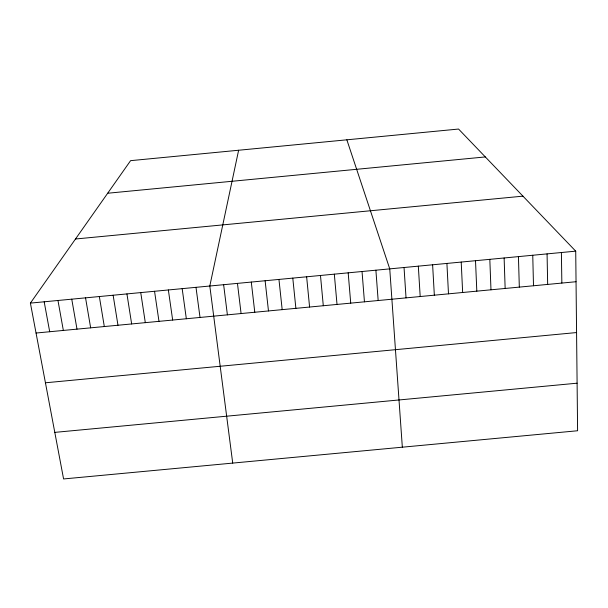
<?xml version="1.0" encoding="UTF-8"?>
<svg xmlns="http://www.w3.org/2000/svg" width="608" height="608" viewBox="0 0 608 608"><rect width="100%" height="100%" fill="white"/><g stroke="black" fill="none" stroke-linecap="round" stroke-linejoin="round"><path stroke-width="0.91" d="M238.625 150.244L209.806 286.018L232.72 463.091M30.4 303.111L130.591 160.656L458.561 129.048L575.723 251.157L577.6 430.753L63.582 478.952L30.4 303.111L575.723 251.157M107.677 193.238L485.313 156.932M75.483 239.005L522.948 196.156M36.047 333.032L576.042 281.724M45.433 382.789L576.574 332.553M54.796 432.379L577.098 383.192M346.849 139.817L389.751 268.873L402.336 447.192M44.179 301.796L49.696 331.732M57.965 300.481L63.346 330.44M71.752 299.166L76.996 329.141M85.546 297.852L90.653 327.841M99.34 296.537L104.318 326.542M113.134 295.222L117.975 325.25M126.935 293.907L131.647 323.95M140.744 292.592L145.312 322.65M154.546 291.278L158.984 321.351M168.355 289.963L172.664 320.051M182.172 288.648L186.337 318.752M195.989 287.333L200.024 317.452M223.63 284.696L227.392 314.853M237.454 283.381L241.087 313.553M251.286 282.066L254.782 312.254M265.118 280.744L268.478 310.946M278.95 279.429L282.18 309.647M292.79 278.114L295.883 308.347M306.637 276.792L309.586 307.04M320.477 275.47L323.296 305.74M334.324 274.155L337.014 304.441M348.179 272.832L350.725 303.134M362.034 271.518L364.45 301.834M375.888 270.195L378.168 300.527M404.039 267.512L406.038 297.882M418.327 266.152L420.189 296.537M432.615 264.792L434.34 295.192M446.91 263.431L448.491 293.846M461.214 262.063L462.65 292.501M475.509 260.703L476.816 291.156M489.82 259.342L490.983 289.811M504.123 257.982L505.149 288.466M518.434 256.614L519.323 287.113M532.752 255.254L533.497 285.768M547.071 253.886L547.671 284.422M561.397 252.525L561.853 283.077"/></g></svg>
